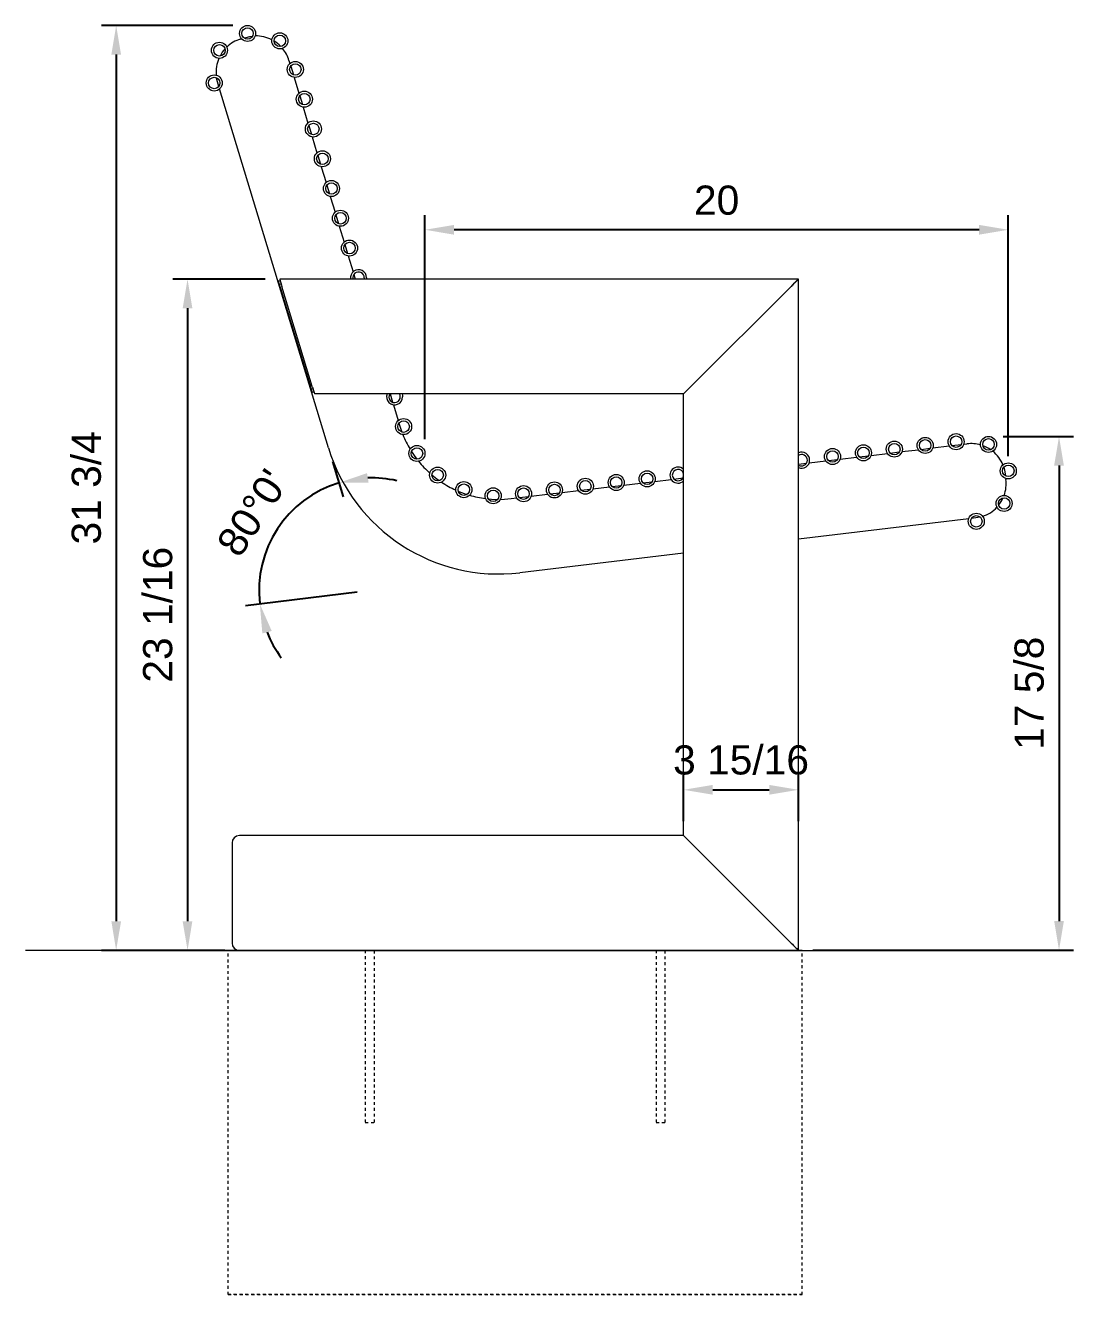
# Model space of a CAD drawing. Header units: inches. Extents: x -2 to 177, y 6 to 130.
# Drawn here: x 141.39 to 177.33, y 86.3 to 129.84 of the extents above; entities that cross this region are included whole.
import ezdxf

# ---------------------------------------------------------------- set-up
doc = ezdxf.new("R2010")
doc.units = ezdxf.units.IN
doc.header["$PDSIZE"] = -1
doc.linetypes.add('HIDDEN', pattern=[1.905, 1.27, -0.635])
for name, color, linetype, lineweight in [('ZANO_R', 7, 'Continuous', 0), ('ZANO_R_przerywana', 250, 'HIDDEN', 0), ('ZANO_W', 1, 'Continuous', 0)]:
    doc.layers.add(name, color=color, linetype=linetype, lineweight=lineweight)
doc.styles.get("Standard").update_dxf_attribs({"font": 'ARIALUNI.TTF'})
doc.dimstyles.new('amerykanie', dxfattribs={"dimtxt": 50, "dimasz": 50, "dimexe": 0.5, "dimexo": 0.5, "dimgap": 1, "dimtad": 1, "dimdec": 0, "dimzin": 0, "dimlunit": 5, "dimtxsty": 'Standard', "dimcen": 0.09, "dimclrd": 1, "dimclre": 1, "dimclrt": 1, "dimazin": 0, "dimtfac": 1, "dimtdec": 0, "dimtmove": 0, "dimatfit": 3, "dimfxl": 1, "dimtzin": 0, "dimarcsym": 1})

# ---------------------------------------------------------------- blocks, each defined once
blk = doc.blocks.new('*D377')
at = {"layer": 'Defpoints', "color": 0}
for p in [(149.005, 129.844), (144.499, 98.11), (148.722, 98.11)]:
    blk.add_point(p, dxfattribs=at)
at = {"layer": 'ZANO_W', "color": 1, "lineweight": -2}
for p, q in [((148.505, 129.844), (143.999, 129.844)), ((144.499, 128.844), (144.499, 99.11)), ((148.222, 98.11), (143.999, 98.11))]:
    blk.add_line(p, q, dxfattribs=at)
at = {"layer": 'ZANO_W', "color": 1}
for points in [[(144.666, 128.844), (144.333, 128.844), (144.499, 129.844)], [(144.333, 99.11), (144.666, 99.11), (144.499, 98.11)]]:
    blk.add_solid(points, dxfattribs=at)
at = {"layer": 'ZANO_W', "color": 1, "insert": (143.48, 113.977), "char_height": 1, "attachment_point": 5, "rotation": 90}
blk.add_mtext('31 3/4', dxfattribs=at)
blk = doc.blocks.new('*D378')
at = {"layer": 'Defpoints', "color": 0}
for p in [(167.897, 103.618), (163.96, 102.047), (167.897, 102.047)]:
    blk.add_point(p, dxfattribs=at)
at = {"layer": 'ZANO_W', "color": 1, "lineweight": -2}
for p, q in [((163.96, 102.547), (163.96, 104.118)), ((167.897, 102.547), (167.897, 104.118)), ((164.96, 103.618), (166.897, 103.618))]:
    blk.add_line(p, q, dxfattribs=at)
at = {"layer": 'ZANO_W', "color": 1}
for points in [[(164.96, 103.785), (164.96, 103.451), (163.96, 103.618)], [(166.897, 103.451), (166.897, 103.785), (167.897, 103.618)]]:
    blk.add_solid(points, dxfattribs=at)
at = {"layer": 'ZANO_W', "color": 1, "insert": (165.928, 104.637), "char_height": 1, "attachment_point": 5}
blk.add_mtext('3 15/16', dxfattribs=at)
blk = doc.blocks.new('*D379')
at = {"layer": 'Defpoints', "color": 0}
for p in [(150.109, 121.141), (146.946, 98.11), (148.725, 98.11)]:
    blk.add_point(p, dxfattribs=at)
at = {"layer": 'ZANO_W', "color": 1, "lineweight": -2}
for p, q in [((149.609, 121.141), (146.446, 121.141)), ((146.946, 120.141), (146.946, 99.11)), ((148.225, 98.11), (146.446, 98.11))]:
    blk.add_line(p, q, dxfattribs=at)
at = {"layer": 'ZANO_W', "color": 1}
for points in [[(147.112, 120.141), (146.779, 120.141), (146.946, 121.141)], [(146.779, 99.11), (147.112, 99.11), (146.946, 98.11)]]:
    blk.add_solid(points, dxfattribs=at)
at = {"layer": 'ZANO_W', "color": 1, "insert": (145.927, 109.625), "char_height": 1, "attachment_point": 5, "rotation": 90}
blk.add_mtext('23 1/16', dxfattribs=at)
blk = doc.blocks.new('*D380')
at = {"layer": 'Defpoints', "color": 0}
for p in [(174.414, 115.744), (167.892, 98.115), (176.833, 98.115)]:
    blk.add_point(p, dxfattribs=at)
at = {"layer": 'ZANO_W', "color": 1, "lineweight": -2}
for p, q in [((174.914, 115.744), (177.333, 115.744)), ((176.833, 114.744), (176.833, 99.115)), ((168.392, 98.115), (177.333, 98.115))]:
    blk.add_line(p, q, dxfattribs=at)
at = {"layer": 'ZANO_W', "color": 1}
for points in [[(176.999, 114.744), (176.666, 114.744), (176.833, 115.744)], [(176.666, 99.115), (176.999, 99.115), (176.833, 98.115)]]:
    blk.add_solid(points, dxfattribs=at)
at = {"layer": 'ZANO_W', "color": 1, "insert": (175.814, 106.93), "char_height": 1, "attachment_point": 5, "rotation": 90}
blk.add_mtext('17 5/8', dxfattribs=at)
blk = doc.blocks.new('*D381')
at = {"layer": 'Defpoints', "color": 0}
for p in [(155.089, 122.831), (155.089, 115.15), (175.093, 114.56)]:
    blk.add_point(p, dxfattribs=at)
at = {"layer": 'ZANO_W', "color": 1, "lineweight": -2}
for p, q in [((155.089, 115.65), (155.089, 123.331)), ((175.093, 115.06), (175.093, 123.331)), ((174.093, 122.831), (156.089, 122.831))]:
    blk.add_line(p, q, dxfattribs=at)
at = {"layer": 'ZANO_W', "color": 1}
for points in [[(156.089, 122.998), (156.089, 122.664), (155.089, 122.831)], [(174.093, 122.664), (174.093, 122.998), (175.093, 122.831)]]:
    blk.add_solid(points, dxfattribs=at)
at = {"layer": 'ZANO_W', "color": 1, "insert": (165.091, 123.842), "char_height": 1, "attachment_point": 5}
blk.add_mtext('20', dxfattribs=at)
blk = doc.blocks.new('*D382')
at = {"layer": 'Defpoints', "color": 0}
for p in [(148.048, 127.664), (151.777, 115.356), (150.601, 113.257), (163.96, 111.742), (158.346, 111.067)]:
    blk.add_point(p, dxfattribs=at)
at = {"layer": 'ZANO_W', "color": 1, "lineweight": -2}
for p, q in [((151.922, 114.877), (152.287, 113.675)), ((152.766, 110.395), (148.929, 109.934))]:
    blk.add_line(p, q, dxfattribs=at)
for start, end in [(106.8579, 186.8579), (77.1206, 91.9892), (201.7266, 216.5952)]:
    blk.add_arc((153.262, 110.455), 3.864, start, end, dxfattribs=at)
at = {"layer": 'ZANO_W', "color": 1}
for points in [[(153.101, 114.482), (153.155, 114.153), (152.142, 114.153)], [(149.834, 109.066), (149.511, 108.984), (149.426, 109.994)]]:
    blk.add_solid(points, dxfattribs=at)
at = {"layer": 'ZANO_W', "color": 1, "insert": (149.177, 113.123), "char_height": 1, "attachment_point": 5, "rotation": 56.8579}
blk.add_mtext("80%%d0'", dxfattribs=at)

msp = doc.modelspace()

# ---------------------------------------------------------------- linework, layer by layer
at = {"layer": 'ZANO_R'}
for p, q in [((148.76326, 129.37522), (148.79847, 129.38589)), ((148.88525, 129.41219), (148.95165, 129.43231)), ((150.4245, 128.64448), (150.45709, 128.53694)), ((150.48363, 128.44936), (150.57497, 128.14793)), ((150.60151, 128.06035), (150.76657, 127.51562)), ((148.0211, 127.75165), (147.97543, 127.90237)), ((151.77736, 115.3556), (148.04764, 127.66407)), ((150.79311, 127.42803), (150.88445, 127.12661)), ((150.91099, 127.03902), (151.07605, 126.49429)), ((151.10259, 126.40671), (151.19393, 126.10529)), ((151.22047, 126.0177), (151.38554, 125.47297)), ((151.41208, 125.38539), (151.50341, 125.08396)), ((151.52995, 124.99638), (151.69502, 124.45165)), ((151.72156, 124.36406), (151.8129, 124.06264)), ((151.83944, 123.97505), (152.0045, 123.43032)), ((152.03104, 123.34274), (152.12238, 123.04131)), ((152.14892, 122.95373), (152.31398, 122.409)), ((152.34052, 122.32141), (152.43186, 122.01999)), ((152.4584, 121.93241), (152.62346, 121.38768)), ((150.12716, 121.08162), (150.07064, 121.06449)), ((150.10489, 120.95146), (150.07064, 121.06449)), ((167.8965, 121.14117), (150.10912, 121.14117)), ((152.65, 121.30009), (152.69816, 121.14117)), ((153.00556, 121.18363), (153.00092, 121.14117)), ((153.0843, 121.18363), (153.08101, 121.14117)), ((167.8965, 98.10982), (167.8965, 121.14117)), ((150.16141, 120.96858), (150.10489, 120.95146)), ((151.19284, 117.36111), (150.10489, 120.95146)), ((151.22575, 117.45615), (150.18547, 120.8892)), ((167.64454, 120.8892), (164.21149, 117.45615)), ((151.24936, 117.37824), (151.19284, 117.36111)), ((151.2271, 117.24808), (151.19284, 117.36111)), ((151.28361, 117.26521), (151.2271, 117.24808)), ((163.95952, 117.20418), (151.3021, 117.20418)), ((153.89115, 117.20418), (153.97927, 116.91337)), ((163.95952, 102.0468), (163.95952, 117.20418)), ((154.00581, 116.82579), (154.17038, 116.28269)), ((154.19696, 116.19498), (154.22643, 116.09772)), ((154.22643, 116.09772), (154.29589, 115.89153)), ((172.50469, 115.3469), (173.06981, 115.41487)), ((173.16067, 115.4258), (173.47337, 115.46341)), ((173.56423, 115.47433), (173.6758, 115.48775)), ((169.32604, 114.96462), (169.89116, 115.03258)), ((169.98202, 115.04351), (170.29473, 115.08112)), ((170.38559, 115.09204), (170.95071, 115.16001)), ((171.04157, 115.17094), (171.35428, 115.20855)), ((171.44514, 115.21947), (172.01026, 115.28744)), ((172.10112, 115.29837), (172.41382, 115.33598)), ((167.8965, 114.79269), (168.17563, 114.82626)), ((168.26649, 114.83719), (168.83161, 114.90515)), ((168.92247, 114.91608), (169.23518, 114.95369)), ((161.9092, 114.07261), (162.47432, 114.14057)), ((162.56518, 114.1515), (162.87789, 114.18911)), ((162.96875, 114.20004), (163.53387, 114.268)), ((163.62473, 114.27893), (163.93744, 114.31654)), ((174.98948, 114.45614), (174.99776, 114.38725)), ((175.00859, 114.29723), (175.01298, 114.2607)), ((158.32699, 113.64178), (158.63969, 113.67939)), ((158.73056, 113.69032), (159.29567, 113.75828)), ((159.38654, 113.76921), (159.69924, 113.80682)), ((159.7901, 113.81775), (160.35522, 113.88571)), ((160.44608, 113.89664), (160.75879, 113.93425)), ((160.84965, 113.94518), (161.41477, 114.01314)), ((161.50563, 114.02407), (161.81834, 114.06168)), ((158.04054, 113.60733), (158.23612, 113.63086)), ((173.73416, 112.91729), (167.8965, 112.21521)), ((173.98137, 112.94702), (173.82502, 112.92822)), ((163.95952, 111.74172), (158.34611, 111.0666)), ((163.95952, 102.0468), (148.72458, 102.0468)), ((148.47262, 101.79484), (148.47262, 98.36179)), ((164.21149, 101.79484), (167.64454, 98.36179)), ((148.3421, 98.10982), (141.3855, 98.10982)), ((145.49625, 98.10982), (175.32558, 98.10982)), ((168.02702, 98.10982), (148.3421, 98.10982)), ((148.3421, 98.10982), (168.02702, 98.10982)), ((153.03996, 98.10982), (153.35403, 98.10982)), ((163.01509, 98.10982), (163.32917, 98.10982))]:
    msp.add_line(p, q, dxfattribs=at)
at = {"layer": 'ZANO_R', "flags": 128}
for points in [[(148.95165, 129.43231), (149.08036, 129.46355), (149.17935, 129.47747)], [(147.97543, 127.90237), (147.94419, 128.03108), (147.94111, 128.04854)], [(150.10912, 121.14117), (150.11027, 121.13734), (150.11372, 121.12597), (150.11934, 121.10741), (150.12698, 121.08222), (150.13639, 121.05116), (150.14729, 121.01518), (150.15935, 120.97538), (150.17221, 120.93295), (150.18547, 120.8892)], [(167.8965, 121.14117), (167.89268, 121.13734), (167.88131, 121.12597), (167.86275, 121.10741), (167.83756, 121.08222), (167.8065, 121.05116), (167.77052, 121.01518), (167.73072, 120.97538), (167.68829, 120.93295), (167.64454, 120.8892)], [(167.8965, 121.14117), (167.89166, 121.13632), (167.87732, 121.12199), (167.85404, 121.0987), (167.82271, 121.06737), (167.78452, 121.02919), (167.74096, 120.98562), (167.69369, 120.93836), (167.64454, 120.8892)], [(151.22575, 117.45615), (151.24065, 117.407), (151.25497, 117.35973), (151.26817, 117.31617), (151.27974, 117.27798), (151.28924, 117.24665), (151.29629, 117.22336), (151.30064, 117.20903), (151.3021, 117.20418)], [(154.30109, 117.20418), (154.31532, 117.15966), (154.32223, 117.09834)], [(164.21149, 117.45615), (164.16233, 117.407), (164.11507, 117.35973), (164.0715, 117.31617), (164.03332, 117.27798), (164.00199, 117.24665), (163.9787, 117.22336), (163.96436, 117.20903), (163.95952, 117.20418)], [(164.21149, 117.45615), (164.16233, 117.407), (164.11507, 117.35973), (164.0715, 117.31617), (164.03332, 117.27798), (164.00199, 117.24665), (163.9787, 117.22336), (163.96436, 117.20903), (163.95952, 117.20418)], [(154.62751, 115.22392), (154.71637, 115.09091), (154.8114, 114.96172)], [(174.93924, 114.68277), (174.96631, 114.58655), (174.98948, 114.45614)], [(155.32614, 114.42254), (155.49601, 114.28725), (155.57954, 114.22669)], [(157.26078, 113.59998), (157.36713, 113.59084), (157.58054, 113.58217)], [(157.67366, 113.58243), (157.81657, 113.58758), (158.04054, 113.60733)], [(174.12901, 112.97439), (174.11178, 112.97019), (173.98137, 112.94702)], [(163.95952, 102.0468), (163.96436, 102.04196), (163.9787, 102.02762), (164.00199, 102.00434), (164.03332, 101.973), (164.0715, 101.93482), (164.11507, 101.89126), (164.16233, 101.84399), (164.21149, 101.79484)], [(163.95952, 102.0468), (163.96436, 102.04196), (163.9787, 102.02762), (164.00199, 102.00434), (164.03332, 101.973), (164.0715, 101.93482), (164.11507, 101.89126), (164.16233, 101.84399), (164.21149, 101.79484)], [(167.64454, 98.36179), (167.69369, 98.31263), (167.74096, 98.26536), (167.78452, 98.2218), (167.82271, 98.18362), (167.85404, 98.15228), (167.87732, 98.129), (167.89166, 98.11466), (167.8965, 98.10982)], [(167.64454, 98.36179), (167.68829, 98.31803), (167.73072, 98.27561), (167.77052, 98.2358), (167.8065, 98.19983), (167.83756, 98.16877), (167.86275, 98.14358), (167.88131, 98.12502), (167.89268, 98.11365), (167.8965, 98.10982)]]:
    msp.add_lwpolyline(points, dxfattribs=at)
at = {"layer": 'ZANO_R'}
for centre, radius in [((149.00483, 129.56855), 0.27559), ((149.00483, 129.56855), 0.19685), ((150.11006, 129.31303), 0.27559), ((150.11006, 129.31303), 0.19685), ((148.04038, 128.98844), 0.27559), ((148.04038, 128.98844), 0.19685), ((150.64233, 128.3329), 0.27559), ((150.64233, 128.3329), 0.19685), ((147.8624, 127.86811), 0.27559), ((147.8624, 127.86811), 0.19685), ((150.95181, 127.31157), 0.27559), ((150.95181, 127.31157), 0.19685), ((151.2613, 126.29025), 0.27559), ((151.2613, 126.29025), 0.19685), ((151.57078, 125.26893), 0.27559), ((151.57078, 125.26893), 0.19685), ((151.88026, 124.2476), 0.27559), ((151.88026, 124.2476), 0.19685), ((152.18974, 123.22628), 0.27559), ((152.18974, 123.22628), 0.19685), ((152.49923, 122.20495), 0.27559), ((152.49923, 122.20495), 0.19685), ((154.35599, 116.07898), 0.27559), ((154.35599, 116.07898), 0.19685), ((173.30292, 115.56187), 0.27559), ((154.81319, 115.15856), 0.27559), ((170.12427, 115.17958), 0.27559), ((171.18382, 115.30701), 0.27559), ((171.18382, 115.30701), 0.19685), ((172.24337, 115.43444), 0.27559), ((172.24337, 115.43444), 0.19685), ((173.30292, 115.56187), 0.19685), ((174.41436, 115.46875), 0.27559), ((174.41436, 115.46875), 0.19685), ((154.81319, 115.15856), 0.19685), ((169.06472, 115.05215), 0.27559), ((169.06472, 115.05215), 0.19685), ((170.12427, 115.17958), 0.19685), ((155.52285, 114.4152), 0.27559), ((155.52285, 114.4152), 0.19685), ((162.70743, 114.28757), 0.27559), ((175.09282, 114.55963), 0.27559), ((175.09282, 114.55963), 0.19685), ((156.42108, 113.91582), 0.27559), ((156.42108, 113.91582), 0.19685), ((159.52879, 113.90528), 0.27559), ((159.52879, 113.90528), 0.19685), ((160.58833, 114.03271), 0.27559), ((160.58833, 114.03271), 0.19685), ((161.64788, 114.16014), 0.27559), ((161.64788, 114.16014), 0.19685), ((162.70743, 114.28757), 0.19685), ((157.42703, 113.70539), 0.27559), ((157.42703, 113.70539), 0.19685), ((158.46924, 113.77785), 0.27559), ((158.46924, 113.77785), 0.19685), ((174.9496, 113.44331), 0.27559), ((174.9496, 113.44331), 0.19685), ((173.99547, 112.82976), 0.27559), ((173.99547, 112.82976), 0.19685)]:
    msp.add_circle(centre, radius, dxfattribs=at)
for centre, radius, start, end in [((149.10577, 128.24488), 1.18109, 106.8579, 133.551654), ((149.29416, 128.30197), 1.18109, 62.633907, 91.331066), ((149.10577, 128.24488), 1.18109, 137.799185, 152.376848), ((149.29416, 128.30197), 1.18109, 43.808713, 58.386376), ((149.29416, 128.30197), 1.18109, 16.8579, 39.561182), ((149.10577, 128.24488), 1.18109, 156.624378, 185.321538), ((152.80871, 121.18363), 0.27559, 0, 188.863776), ((152.80871, 121.18363), 0.19685, 0, 192.457773), ((154.04664, 117.09834), 0.27559, 157.413295, 0), ((154.04664, 117.09834), 0.19685, 147.471877, 0), ((154.04664, 117.09834), 0.19685, 0, 32.528123), ((157.61745, 117.12527), 3.54328, 201.882505, 210.947052), ((173.81683, 114.31511), 1.18109, 74.154618, 96.8579), ((173.81683, 114.31511), 1.18109, 55.329424, 69.907087), ((157.61745, 117.12527), 6.10232, 196.8579, 276.8579), ((168.00517, 114.92472), 0.27559, 0, 113.223291), ((168.00517, 114.92472), 0.19685, 0, 123.507196), ((173.81683, 114.31511), 1.18109, 22.384734, 51.081893), ((157.61745, 117.12527), 3.54328, 219.139133, 228.20368), ((163.76698, 114.415), 0.27559, 45.680311, 314.319689), ((163.76698, 114.415), 0.19685, 12.006045, 347.993955), ((168.00517, 114.92472), 0.27559, 246.776709, 0), ((168.00517, 114.92472), 0.19685, 236.492804, 0), ((157.61745, 117.12527), 3.54328, 236.395761, 245.460308), ((173.84034, 114.11967), 1.18109, 340.164146, 6.8579), ((157.61745, 117.12527), 3.54328, 246.966116, 252.146581), ((157.61745, 117.12527), 3.54328, 253.652389, 262.716936), ((173.84034, 114.11967), 1.18109, 288.394262, 317.091422), ((173.84034, 114.11967), 1.18109, 321.338952, 335.916615), ((148.72458, 101.79484), 0.25197, 90, 180), ((148.72458, 98.36179), 0.25197, 180, 270)]:
    msp.add_arc(centre, radius, start, end, dxfattribs=at)
at = {"layer": 'ZANO_R_przerywana', "ltscale": 0.05}
for p, q in [((148.3421, 86.29887), (148.3421, 98.10982)), ((148.3421, 86.29887), (148.3421, 98.10982)), ((153.03951, 98.10982), (153.03951, 92.20435)), ((153.35447, 92.20435), (153.35447, 98.10982)), ((163.01465, 98.10982), (163.01465, 92.20435)), ((163.32961, 92.20435), (163.32961, 98.10982)), ((168.02702, 86.29887), (168.02702, 98.10982)), ((168.02702, 86.29887), (168.02702, 98.10982)), ((153.03951, 92.20435), (153.35447, 92.20435)), ((163.01465, 92.20435), (163.32961, 92.20435)), ((168.02702, 86.29887), (148.3421, 86.29887)), ((148.3421, 86.29887), (168.02702, 86.29887))]:
    msp.add_line(p, q, dxfattribs=at)

# ---------------------------------------------------------------- dimensions: what is measured, and where the dimension line sits
at = {"layer": 'ZANO_W'}
for base, p1, p2, picture, middle in [((144.49947, 98.10983), (149.00483, 129.84414), (148.72234, 98.10983), '*D377', (143.48037, 113.97698)), ((146.945667, 98.109821), (150.109115, 121.141167), (148.724702, 98.109821), '*D379', (145.926567, 109.625494)), ((176.83281, 98.11466), (174.41436, 115.74434), (167.89166, 98.11466), '*D380', (175.81371, 106.9295))]:
    dim = msp.add_linear_dim(base=base, p1=p1, p2=p2, angle=90, dimstyle='amerykanie', override={"dimtxt": 1, "dimasz": 1, "dimgap": 0.5, "dimdec": 4, "dimaunit": 1, "dimadec": 1, "dimtdec": 4, "dimtmove": 1, "dimfrac": 2}, dxfattribs=at)
    dim.commit()
    dim.dimension.update_dxf_attribs({"geometry": picture, "text_midpoint": middle})
dim = msp.add_angular_dim_2l(base=(150.60109, 113.2571), line1=((151.77736, 115.3556), (148.04764, 127.66407)), line2=((163.95952, 111.74172), (158.34611, 111.0666)), dimstyle='amerykanie', override={"dimtxt": 1, "dimasz": 1, "dimgap": 0.5, "dimdec": 4, "dimaunit": 1, "dimadec": 1, "dimtdec": 4, "dimtmove": 1, "dimfrac": 2}, dxfattribs=at)
dim.commit()
dim.dimension.update_dxf_attribs({"geometry": '*D382', "text_midpoint": (149.17677, 113.12278)})
dim = msp.add_linear_dim(base=(155.08866, 122.83088), p1=(175.09282, 114.55963), p2=(155.08866, 115.15042), dimstyle='amerykanie', override={"dimtxt": 1, "dimasz": 1, "dimgap": 0.5, "dimdec": 4, "dimaunit": 1, "dimadec": 1, "dimtdec": 4, "dimtmove": 1, "dimfrac": 2}, dxfattribs=at)
dim.commit()
dim.dimension.update_dxf_attribs({"geometry": '*D381', "text_midpoint": (165.09074, 123.8418)})
dim = msp.add_linear_dim(base=(167.8965, 103.61789), p1=(163.95952, 102.0468), p2=(167.8965, 102.0468), dimstyle='amerykanie', override={"dimtxt": 1, "dimasz": 1, "dimgap": 0.5, "dimdec": 4, "dimaunit": 1, "dimadec": 1, "dimtdec": 4, "dimtmove": 1, "dimfrac": 2}, dxfattribs=at)
dim.commit()
dim.dimension.update_dxf_attribs({"geometry": '*D378', "text_midpoint": (165.92801, 103.61789), "dimtype": 160})

doc.saveas('drawing.dxf')
